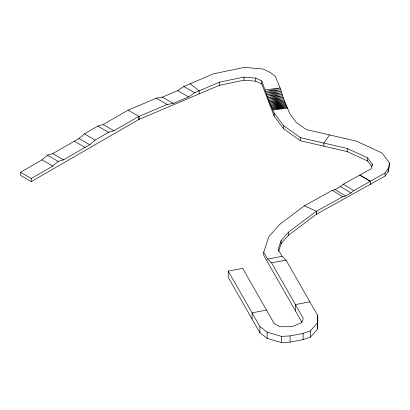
<?xml version="1.0" encoding="UTF-8"?>
<svg xmlns="http://www.w3.org/2000/svg" width="410" height="410" viewBox="0 0 410 410"><rect width="100%" height="100%" fill="white"/><g stroke="black" fill="none" stroke-linecap="round" stroke-linejoin="round"><path stroke-width="0.61" d="M371.957 166.839L367.657 161.038L347.178 151.572L300.556 140.789L283.469 128.658L274.126 116.05L261.811 84.06L255.743 81.19L244.032 80.196L219.34 85.321L138.872 119.469L31.262 181.594L20.5 175.383L20.5 172.277L42.02 159.849L47.401 155.19L52.782 153.637L78.976 138.513L84.357 133.855L97.811 126.09L103.192 124.537L128.11 110.146L138.995 116.43L167.131 104.483L173.261 103.433L188.585 96.924L194.714 92.768L219.34 82.215L244.032 77.09L255.743 78.085L261.811 80.954L269.278 101.911L274.126 112.945L283.469 125.552L300.556 137.683L347.178 148.461L367.657 157.932L372.316 164.215L371.25 168.7L343.231 184.28L340.49 186.576L334.996 189.615L332.254 190.358L304.322 205.83L279.476 224.603L268.791 236.852L263.717 252.211L267.653 259.094L271.584 262.871L303.292 318.36L301.709 322.593L292.058 326.744L280.03 326.719L274.387 323.864L242.684 268.376L228.232 271.128L228.232 277.344L259.935 332.828L267.125 338.399L281.542 342.591L290.085 342.119L303.092 339.644L310.447 337.087L317.709 328.764L317.745 315.603L286.036 260.119L282.106 256.342L278.17 249.459L281.106 240.573L288.368 232.25L316.392 211.181L316.392 214.286L288.368 235.355L281.106 243.678L278.564 251.381M316.392 214.286L385.077 176.095L388.193 171.611L388.193 168.505L389.5 162.985L382.12 153.032L356.367 141.122L306.214 129.524L296.327 122.508L289.978 113.939L284.089 100.009L280.102 87.976L275.371 76.393L270.374 72.514L262.912 68.982L244.36 67.409L213.313 73.851L183.829 86.484L177.699 90.641L162.375 97.149L156.246 98.195L128.11 110.146M388.193 171.611L389.5 166.091L389.5 162.985M329.527 134.916L323.864 143.075L323.864 146.18M304.322 205.83L316.53 211.242L342.786 196.703L345.533 195.954L351.021 192.915L353.768 190.619L385.077 172.989L388.193 168.505M228.232 271.128L259.935 326.616L267.125 332.187L281.542 336.379L290.085 335.908L303.092 333.433L310.447 330.875L317.709 322.552L317.709 328.764M20.5 172.277L31.262 178.488L52.782 166.065L58.164 161.402L63.545 159.849L89.739 144.725L95.12 140.066L108.568 132.302L113.949 130.749L138.872 116.358L138.872 119.469M267.653 259.094L282.106 256.342M271.584 262.871L286.036 260.119M266.52 310.093L252.068 312.851L252.068 319.062M309.878 301.837L295.425 304.589L295.425 310.8M265.244 89.882L280.102 87.976L265.741 91.548L280.594 89.636L266.244 93.172L281.086 91.261L266.746 94.746L281.583 92.839L267.248 96.278L282.085 94.382L267.756 97.759L282.582 95.858L268.263 99.194L283.084 97.288L268.77 100.578L283.587 98.672L269.278 101.911L284.089 100.009L269.744 103.074L284.55 101.183L270.216 104.207L285.017 102.315L270.682 105.298L285.478 103.407L271.143 106.328L285.939 104.458L271.61 107.323L286.4 105.442L272.071 108.26L286.856 106.38L272.532 109.147L287.313 107.276L272.993 110.003L287.769 108.132M183.829 86.484L194.714 92.768M177.699 90.641L188.585 96.924M162.375 97.149L173.261 103.433M156.246 98.195L167.131 104.483M103.192 124.537L113.949 130.749M97.811 126.09L108.568 132.302M84.357 133.855L95.12 140.066M78.976 138.513L89.739 144.725M74.307 141.209L85.065 147.426M52.782 153.637L63.545 159.849M47.401 155.19L58.164 161.402M42.02 159.849L52.782 166.065M370.455 181.374L359.862 175.065L370.455 181.374L370.455 184.479M343.231 184.28L353.768 190.619M340.49 186.576L351.021 192.915M334.996 189.615L345.533 195.954M332.254 190.358L342.786 196.703M190.107 83.814L199.188 90.866L199.188 93.972M302.037 322.368L263.717 255.317L263.717 252.211M385.077 172.989L385.077 176.095M372.316 164.215L372.316 165.455M367.657 157.932L367.657 161.038M347.178 148.461L347.178 151.572M317.745 315.603L317.745 321.819M316.53 211.242L316.53 214.348M310.447 330.875L310.447 337.087M303.092 333.433L303.092 339.644M300.556 137.683L300.556 140.789M290.085 335.908L290.085 342.119M288.368 232.25L288.368 235.355M283.469 125.552L283.469 128.658M281.542 336.379L281.542 342.591M281.106 240.573L281.106 243.678M274.126 112.945L274.126 116.05M267.125 332.187L267.125 338.399M261.811 80.954L261.811 84.06M259.935 326.616L259.935 332.828M255.743 78.085L255.743 81.19M244.032 77.09L244.032 80.196M219.34 82.215L219.34 85.321M138.995 116.43L138.995 119.541M31.262 178.488L31.262 181.594"/></g></svg>
